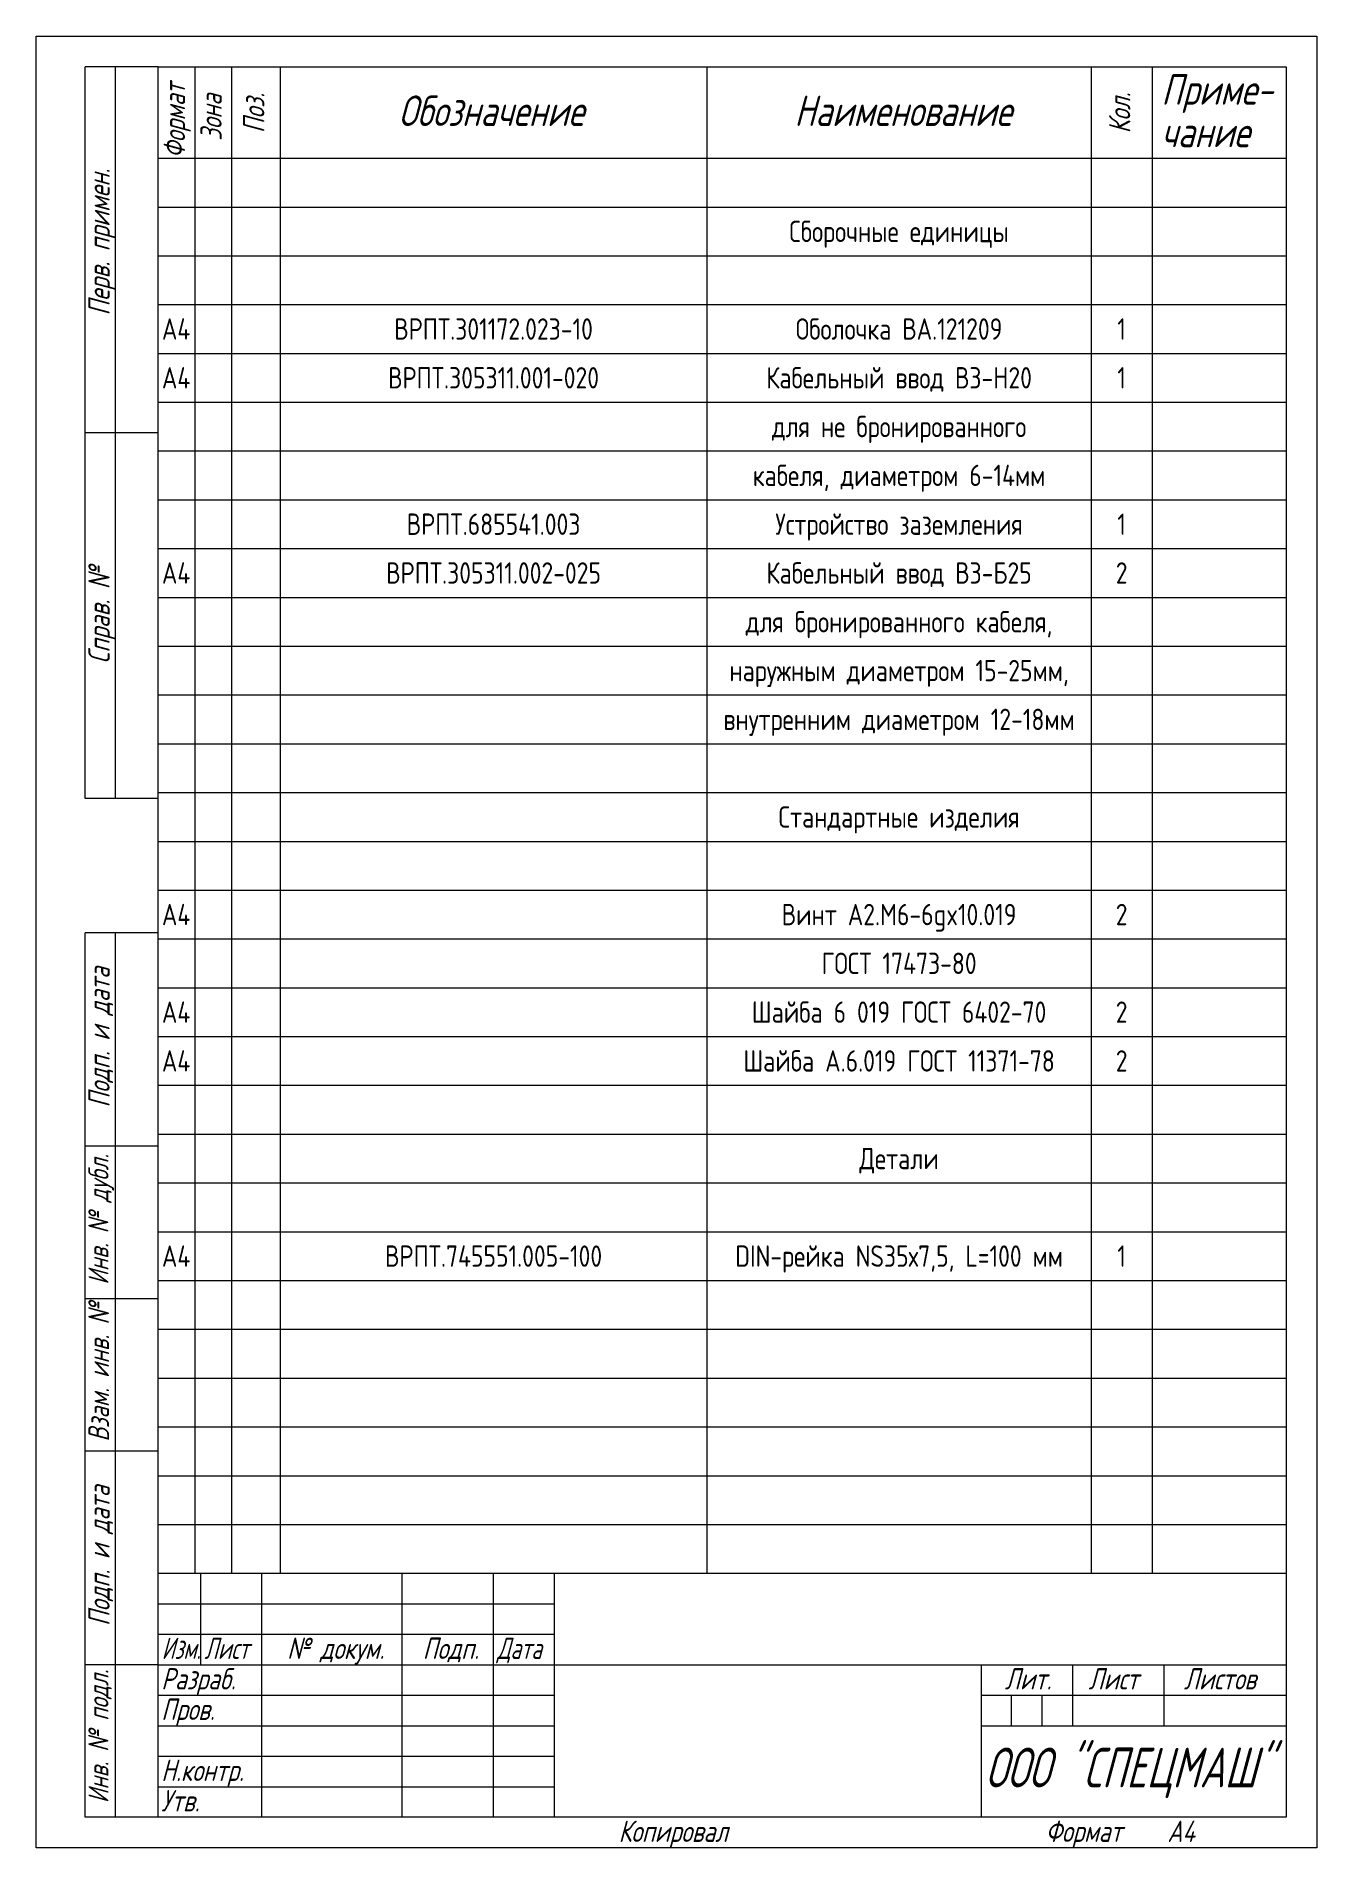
# Model space of a CAD drawing. Header units: millimetres. Extents: x 0 to 210, y -297 to 0.
import ezdxf
from ezdxf.enums import TextEntityAlignment as Align

# ---------------------------------------------------------------- set-up
doc = ezdxf.new("R2010")
doc.units = ezdxf.units.MM
doc.linetypes.add('K5LT_THIN', pattern=[0])
doc.styles.get("Standard").update_dxf_attribs({"font": 'GOST_A.TTF'})

# ---------------------------------------------------------------- blocks, each defined once
blk = doc.blocks.new('BOM_FIRST')
at = {"color": 7, "linetype": 'K5LT_THIN', "lineweight": 18}
for p, q in [((0, 0), (210, 0)), ((0, -297), (0, 0)), ((210, 0), (210, -297)), ((8, -125), (8, -5)), ((20, -5), (8, -5)), ((13, -125), (13, -5)), ((20, -5), (205, -5)), ((20, -292), (20, -5)), ((26, -5), (26, -20)), ((32, -5), (32, -20)), ((40, -5), (40, -20)), ((110, -5), (110, -20)), ((173, -5), (173, -20)), ((183, -5), (183, -20)), ((205, -5), (205, -292)), ((20, -20), (205, -20)), ((26, -20), (26, -28)), ((32, -20), (32, -28)), ((32, -20), (32, -28)), ((40, -20), (40, -28)), ((110, -20), (110, -28)), ((173, -20), (173, -28)), ((183, -20), (183, -28)), ((20, -28), (26, -28)), ((26, -28), (32, -28)), ((26, -28), (26, -36)), ((32, -28), (40, -28)), ((32, -28), (32, -36)), ((40, -28), (110, -28)), ((40, -28), (40, -36)), ((110, -28), (173, -28)), ((110, -28), (110, -36)), ((173, -28), (183, -28)), ((173, -28), (173, -36)), ((183, -28), (205, -28)), ((183, -28), (183, -36)), ((20, -36), (26, -36)), ((26, -36), (32, -36)), ((26, -36), (26, -44)), ((32, -36), (40, -36)), ((32, -36), (32, -44)), ((40, -36), (110, -36)), ((40, -36), (40, -44)), ((110, -36), (173, -36)), ((110, -36), (110, -44)), ((173, -36), (183, -36)), ((173, -36), (173, -44)), ((183, -36), (205, -36)), ((183, -36), (183, -44)), ((20, -44), (26, -44)), ((26, -44), (32, -44)), ((26, -44), (26, -52)), ((32, -44), (40, -44)), ((32, -44), (32, -52)), ((40, -44), (110, -44)), ((40, -44), (40, -52)), ((110, -44), (173, -44)), ((110, -44), (110, -52)), ((173, -44), (183, -44)), ((173, -44), (173, -52)), ((183, -44), (205, -44)), ((183, -44), (183, -52)), ((20, -52), (26, -52)), ((26, -52), (32, -52)), ((26, -52), (26, -60)), ((32, -52), (40, -52)), ((32, -52), (32, -60)), ((40, -52), (110, -52)), ((40, -52), (40, -60)), ((110, -52), (173, -52)), ((110, -52), (110, -60)), ((173, -52), (183, -52)), ((173, -52), (173, -60)), ((183, -52), (205, -52)), ((183, -52), (183, -60)), ((20, -60), (26, -60)), ((26, -60), (32, -60)), ((26, -60), (26, -68)), ((32, -60), (40, -60)), ((32, -60), (32, -68)), ((40, -60), (110, -60)), ((40, -60), (40, -68)), ((110, -60), (173, -60)), ((110, -60), (110, -68)), ((173, -60), (183, -60)), ((173, -60), (173, -68)), ((183, -60), (205, -60)), ((183, -60), (183, -68)), ((20, -65), (8, -65)), ((20, -68), (26, -68)), ((26, -68), (32, -68)), ((26, -68), (26, -76)), ((32, -68), (40, -68)), ((32, -68), (32, -76)), ((40, -68), (110, -68)), ((40, -68), (40, -76)), ((110, -68), (173, -68)), ((110, -68), (110, -76)), ((173, -68), (183, -68)), ((173, -68), (173, -76)), ((183, -68), (205, -68)), ((183, -68), (183, -76)), ((20, -76), (26, -76)), ((26, -76), (32, -76)), ((26, -76), (26, -84)), ((32, -76), (40, -76)), ((32, -76), (32, -84)), ((40, -76), (110, -76)), ((40, -76), (40, -84)), ((110, -76), (173, -76)), ((110, -76), (110, -84)), ((173, -76), (183, -76)), ((173, -76), (173, -84)), ((183, -76), (205, -76)), ((183, -76), (183, -84)), ((20, -84), (26, -84)), ((26, -84), (32, -84)), ((26, -84), (26, -92)), ((32, -84), (40, -84)), ((32, -84), (32, -92)), ((40, -84), (110, -84)), ((40, -84), (40, -92)), ((110, -84), (173, -84)), ((110, -84), (110, -92)), ((173, -84), (183, -84)), ((173, -84), (173, -92)), ((183, -84), (205, -84)), ((183, -84), (183, -92)), ((20, -92), (26, -92)), ((26, -92), (32, -92)), ((26, -92), (26, -100)), ((32, -92), (40, -92)), ((32, -92), (32, -100)), ((40, -92), (110, -92)), ((40, -92), (40, -100)), ((110, -92), (173, -92)), ((110, -92), (110, -100)), ((173, -92), (183, -92)), ((173, -92), (173, -100)), ((183, -92), (205, -92)), ((183, -92), (183, -100)), ((20, -100), (26, -100)), ((26, -100), (32, -100)), ((26, -100), (26, -108)), ((32, -100), (40, -100)), ((32, -100), (32, -108)), ((40, -100), (110, -100)), ((40, -100), (40, -108)), ((110, -100), (173, -100)), ((110, -100), (110, -108)), ((173, -100), (183, -100)), ((173, -100), (173, -108)), ((183, -100), (205, -100)), ((183, -100), (183, -108)), ((20, -108), (26, -108)), ((26, -108), (32, -108)), ((26, -108), (26, -116)), ((32, -108), (40, -108)), ((32, -108), (32, -116)), ((40, -108), (110, -108)), ((40, -108), (40, -116)), ((110, -108), (173, -108)), ((110, -108), (110, -116)), ((173, -108), (183, -108)), ((173, -108), (173, -116)), ((183, -108), (205, -108)), ((183, -108), (183, -116)), ((20, -116), (26, -116)), ((26, -116), (32, -116)), ((26, -116), (26, -124)), ((32, -116), (40, -116)), ((32, -116), (32, -124)), ((40, -116), (110, -116)), ((40, -116), (40, -124)), ((110, -116), (173, -116)), ((110, -116), (110, -124)), ((173, -116), (183, -116)), ((173, -116), (173, -124)), ((183, -116), (205, -116)), ((183, -116), (183, -124)), ((20, -124), (26, -124)), ((26, -124), (32, -124)), ((26, -124), (26, -132)), ((32, -124), (40, -124)), ((32, -124), (32, -132)), ((40, -124), (110, -124)), ((40, -124), (40, -132)), ((110, -124), (173, -124)), ((110, -124), (110, -132)), ((173, -124), (183, -124)), ((173, -124), (173, -132)), ((183, -124), (205, -124)), ((183, -124), (183, -132)), ((20, -125), (8, -125)), ((20, -132), (26, -132)), ((26, -132), (32, -132)), ((26, -132), (26, -140)), ((32, -132), (40, -132)), ((32, -132), (32, -140)), ((40, -132), (110, -132)), ((40, -132), (40, -140)), ((110, -132), (173, -132)), ((110, -132), (110, -140)), ((173, -132), (183, -132)), ((173, -132), (173, -140)), ((183, -132), (205, -132)), ((183, -132), (183, -140)), ((20, -140), (26, -140)), ((26, -140), (32, -140)), ((26, -140), (26, -148)), ((32, -140), (40, -140)), ((32, -140), (32, -148)), ((40, -140), (110, -140)), ((40, -140), (40, -148)), ((110, -140), (173, -140)), ((110, -140), (110, -148)), ((173, -140), (183, -140)), ((173, -140), (173, -148)), ((183, -140), (205, -140)), ((183, -140), (183, -148)), ((8, -292), (8, -147)), ((20, -147), (8, -147)), ((13, -292), (13, -147)), ((20, -148), (26, -148)), ((26, -148), (32, -148)), ((26, -148), (26, -156)), ((32, -148), (40, -148)), ((32, -148), (32, -156)), ((40, -148), (110, -148)), ((40, -148), (40, -156)), ((110, -148), (173, -148)), ((110, -148), (110, -156)), ((173, -148), (183, -148)), ((173, -148), (173, -156)), ((183, -148), (205, -148)), ((183, -148), (183, -156)), ((20, -156), (26, -156)), ((26, -156), (32, -156)), ((26, -156), (26, -164)), ((32, -156), (40, -156)), ((32, -156), (32, -164)), ((40, -156), (110, -156)), ((40, -156), (40, -164)), ((110, -156), (173, -156)), ((110, -156), (110, -164)), ((173, -156), (183, -156)), ((173, -156), (173, -164)), ((183, -156), (205, -156)), ((183, -156), (183, -164)), ((20, -164), (26, -164)), ((26, -164), (32, -164)), ((26, -164), (26, -172)), ((32, -164), (40, -164)), ((32, -164), (32, -172)), ((40, -164), (110, -164)), ((40, -164), (40, -172)), ((110, -164), (173, -164)), ((110, -164), (110, -172)), ((173, -164), (183, -164)), ((173, -164), (173, -172)), ((183, -164), (205, -164)), ((183, -164), (183, -172)), ((20, -172), (26, -172)), ((26, -172), (32, -172)), ((26, -172), (26, -180)), ((32, -172), (40, -172)), ((32, -172), (32, -180)), ((40, -172), (110, -172)), ((40, -172), (40, -180)), ((110, -172), (173, -172)), ((110, -172), (110, -180)), ((173, -172), (183, -172)), ((173, -172), (173, -180)), ((183, -172), (205, -172)), ((183, -172), (183, -180)), ((20, -180), (26, -180)), ((26, -180), (32, -180)), ((26, -180), (26, -188)), ((32, -180), (40, -180)), ((32, -180), (32, -188)), ((40, -180), (110, -180)), ((40, -180), (40, -188)), ((110, -180), (173, -180)), ((110, -180), (110, -188)), ((173, -180), (183, -180)), ((173, -180), (173, -188)), ((183, -180), (205, -180)), ((183, -180), (183, -188)), ((20, -182), (8, -182)), ((20, -188), (26, -188)), ((26, -188), (32, -188)), ((26, -188), (26, -196)), ((32, -188), (40, -188)), ((32, -188), (32, -196)), ((40, -188), (110, -188)), ((40, -188), (40, -196)), ((110, -188), (173, -188)), ((110, -188), (110, -196)), ((173, -188), (183, -188)), ((173, -188), (173, -196)), ((183, -188), (205, -188)), ((183, -188), (183, -196)), ((20, -196), (26, -196)), ((26, -196), (32, -196)), ((26, -196), (26, -204)), ((32, -196), (40, -196)), ((32, -196), (32, -204)), ((40, -196), (110, -196)), ((40, -196), (40, -204)), ((110, -196), (173, -196)), ((110, -196), (110, -204)), ((173, -196), (183, -196)), ((173, -196), (173, -204)), ((183, -196), (205, -196)), ((183, -196), (183, -204)), ((20, -204), (26, -204)), ((26, -204), (32, -204)), ((26, -204), (26, -212)), ((32, -204), (40, -204)), ((32, -204), (32, -212)), ((40, -204), (110, -204)), ((40, -204), (40, -212)), ((110, -204), (173, -204)), ((110, -204), (110, -212)), ((173, -204), (183, -204)), ((173, -204), (173, -212)), ((183, -204), (205, -204)), ((183, -204), (183, -212)), ((20, -207), (8, -207)), ((20, -212), (26, -212)), ((26, -212), (32, -212)), ((26, -212), (26, -220)), ((32, -212), (40, -212)), ((32, -212), (32, -220)), ((40, -212), (110, -212)), ((40, -212), (40, -220)), ((110, -212), (173, -212)), ((110, -212), (110, -220)), ((173, -212), (183, -212)), ((173, -212), (173, -220)), ((183, -212), (205, -212)), ((183, -212), (183, -220)), ((20, -220), (26, -220)), ((26, -220), (32, -220)), ((26, -220), (26, -228)), ((32, -220), (40, -220)), ((32, -220), (32, -228)), ((40, -220), (110, -220)), ((40, -220), (40, -228)), ((110, -220), (173, -220)), ((110, -220), (110, -228)), ((173, -220), (183, -220)), ((173, -220), (173, -228)), ((183, -220), (205, -220)), ((183, -220), (183, -228)), ((20, -228), (26, -228)), ((26, -228), (32, -228)), ((26, -228), (26, -236)), ((32, -228), (40, -228)), ((32, -228), (32, -236)), ((40, -228), (110, -228)), ((40, -228), (40, -236)), ((110, -228), (173, -228)), ((110, -228), (110, -236)), ((173, -228), (183, -228)), ((173, -228), (173, -236)), ((183, -228), (205, -228)), ((183, -228), (183, -236)), ((20, -232), (8, -232)), ((20, -236), (26, -236)), ((26, -236), (32, -236)), ((26, -236), (26, -244)), ((32, -236), (40, -236)), ((32, -236), (32, -244)), ((40, -236), (110, -236)), ((40, -236), (40, -244)), ((110, -236), (173, -236)), ((110, -236), (110, -244)), ((173, -236), (183, -236)), ((173, -236), (173, -244)), ((183, -236), (205, -236)), ((183, -236), (183, -244)), ((20, -244), (26, -244)), ((26, -244), (32, -244)), ((26, -244), (26, -252)), ((32, -244), (40, -244)), ((32, -244), (32, -252)), ((40, -244), (110, -244)), ((40, -244), (40, -252)), ((110, -244), (173, -244)), ((110, -244), (110, -252)), ((173, -244), (183, -244)), ((173, -244), (173, -252)), ((183, -244), (205, -244)), ((183, -244), (183, -252)), ((20, -252), (205, -252)), ((20, -292), (20, -252)), ((20, -252), (26, -252)), ((26, -252), (32, -252)), ((27, -267), (27, -252)), ((32, -252), (40, -252)), ((37, -277), (37, -252)), ((40, -252), (110, -252)), ((60, -277), (60, -252)), ((75, -277), (75, -252)), ((85, -292), (85, -252)), ((110, -252), (173, -252)), ((173, -252), (183, -252)), ((183, -252), (205, -252)), ((20, -257), (85, -257)), ((20, -262), (27, -262)), ((27, -262), (37, -262)), ((37, -262), (60, -262)), ((60, -262), (75, -262)), ((75, -262), (85, -262)), ((20, -267), (8, -267)), ((20, -267), (27, -267)), ((27, -267), (37, -267)), ((37, -267), (60, -267)), ((60, -267), (75, -267)), ((75, -267), (85, -267)), ((85, -267), (205, -267)), ((155, -292), (155, -267)), ((170, -277), (170, -267)), ((185, -277), (185, -267)), ((20, -272), (37, -272)), ((37, -272), (60, -272)), ((60, -272), (75, -272)), ((75, -272), (85, -272)), ((155, -272), (170, -272)), ((159.96, -277), (159.96, -272)), ((164.98, -277), (164.98, -272)), ((170, -272), (205, -272)), ((20, -277), (37, -277)), ((37, -292), (37, -277)), ((37, -277), (60, -277)), ((60, -292), (60, -277)), ((60, -277), (75, -277)), ((75, -292), (75, -277)), ((75, -277), (85, -277)), ((155, -277), (159.96, -277)), ((159.96, -277), (164.98, -277)), ((164.98, -277), (170, -277)), ((170, -277), (185, -277)), ((185, -277), (205, -277)), ((20, -282), (85, -282)), ((20, -287), (85, -287)), ((20, -292), (8, -292)), ((205, -292), (20, -292)), ((210, -297), (0, -297))]:
    blk.add_line(p, q, dxfattribs=at)
at = {"color": 7, "linetype": 'K5LT_THIN', "lineweight": 18, "attachment_point": 1, "rotation": 90}
for s, insert, char_height in [('{\\H0.7x;\\Q15;\\W0.946;Формат}', (20.92, -20), 5), ('\\H3.5;\\W0.965;\\Q15;\\Q15;Зона', (26.92, -17.15), 2.5), ('\\H3.5;\\W0.965;\\Q15;\\Q15;Поз.', (33.92, -15.88), 2.5), ('\\H3.5;\\W0.965;\\Q15;\\Q15;Кол.', (175.92, -15.93), 2.5), ('\\H3.5;\\W0.965;\\Q15;\\Q15;Перв. примен.', (8.55, -45.79), 2.45), ('\\H3.5;\\W0.965;\\Q15;\\Q15;Справ. №', (8.55, -102.86), 2.45), ('\\H3.5;\\W0.965;\\Q15;\\Q15;Подп. и дата', (8.55, -175.65), 2.45), ('{\\Q15;\\W0.965;Инв. № дубл.}', (8.55, -204.69), 3.3), ('{\\Q15;\\W0.965;Взам. инв. №}', (8.55, -230.42), 3.4), ('\\H3.5;\\W0.965;\\Q15;\\Q15;Подп. и дата', (8.55, -260.65), 2.45), ('{\\Q15;\\W0.965;Инв. № подл.}', (8.55, -289.69), 3.3)]:
    blk.add_mtext(s, dxfattribs=dict(at, insert=insert, char_height=char_height))
at = {"color": 7, "linetype": 'K5LT_THIN', "lineweight": 18, "attachment_point": 1}
for s, insert, char_height in [('\\H3.5;\\W0.965;\\Q15;\\Q15;\\H5.00;Приме-', (184.5, -6.23), 2.5), ('\\H3.5;\\W0.965;\\Q15;\\Q15;\\H5.00;Обозначение', (59.41, -9.72), 2.5), ('\\H3.5;\\W0.965;\\Q15;\\Q15;\\H5.00;Наименование', (124.32, -9.72), 2.5), ('\\H3.5;\\W0.965;\\Q15;\\Q15;\\H5.00;чание', (184.5, -13.2), 2.5), ('\\H3.5;\\W0.965;\\Q15;\\Q15;\\W0.856;Изм.', (20.57, -262.55), 2.5), ('\\H3.5;\\W0.965;\\Q15;\\Q15;\\W0.862;Лист', (27.57, -262.55), 2.5), ('\\H3.5;\\W0.965;\\Q15;\\Q15;№ докум.', (41.14, -262.55), 2.5), ('\\H3.5;\\W0.965;\\Q15;\\Q15;Подп.', (63.38, -262.55), 2.5), ('\\H3.5;\\W0.965;\\Q15;\\Q15;\\W0.862;Дата', (75.57, -262.55), 2.5), ('\\H3.5;\\W0.965;\\Q15;\\Q15;Разраб.', (20.5, -267.55), 2.5), ('\\H3.5;\\W0.965;\\Q15;\\Q15;Лит.', (158.84, -267.55), 2.5), ('\\H3.5;\\W0.965;\\Q15;\\Q15;Лист', (172.56, -267.55), 2.5), ('\\H3.5;\\W0.965;\\Q15;\\Q15;Листов', (188.2, -267.55), 2.5), ('\\H3.5;\\W0.965;\\Q15;\\Q15;Пров.', (20.5, -272.55), 2.5), ('{\\Q15;\\W0.864;ООО "СПЕЦМАШ"}', (155.63, -280.6), 6.5), ('\\H3.5;\\W0.965;\\Q15;\\Q15;Н.контр.', (20.5, -282.55), 2.5), ('\\H3.5;\\W0.965;\\Q15;\\Q15;Утв.', (20.5, -287.55), 2.5), ('\\H3.5;\\W0.965;\\Q15;\\Q15;Копировал', (95.5, -292.55), 2.5), ('\\H3.5;\\W0.965;\\Q15;\\Q15;Формат', (165.5, -292.55), 2.5), ('\\H3.5;\\W0.965;\\Q15;\\Q15;A4', (185.5, -292.55), 2.5)]:
    blk.add_mtext(s, dxfattribs=dict(at, insert=insert, char_height=char_height))
at = {"color": 7, "linetype": 'K5LT_THIN', "lineweight": 18}
for tag, height, p in [('A1', 3.5, (22.94, -24)), ('B1', 3.5, (29, -24)), ('C1', 3.5, (35.91, -24)), ('D1', 3.5, (75, -24)), ('E1', 3.5, (141.5, -24)), ('F1', 3.5, (178, -24)), ('G1', 3.5, (194, -24)), ('A2', 3.5, (22.94, -32)), ('B2', 3.5, (29, -32)), ('C2', 3.5, (35.91, -32)), ('D2', 3.5, (75, -32)), ('E2', 3.5, (141.5, -32)), ('F2', 3.5, (178, -32)), ('G2', 3.5, (194, -32)), ('A3', 3.5, (22.94, -40)), ('B3', 3.5, (29, -40)), ('C3', 3.5, (35.91, -40)), ('D3', 3.5, (75, -40)), ('E3', 3.5, (141.5, -40)), ('F3', 3.5, (178, -40)), ('G3', 3.5, (194, -40)), ('A4', 3.5, (22.94, -48)), ('B4', 3.5, (29, -48)), ('C4', 3.5, (35.91, -48)), ('D4', 3.5, (75, -48)), ('E4', 3.5, (141.5, -48)), ('F4', 3.5, (178, -48)), ('G4', 3.5, (194, -48)), ('A5', 3.5, (22.94, -56)), ('B5', 3.5, (29, -56)), ('C5', 3.5, (35.91, -56)), ('D5', 3.5, (75, -56)), ('E5', 3.5, (141.5, -56)), ('F5', 3.5, (178, -56)), ('G5', 3.5, (194, -56)), ('A6', 3.5, (22.94, -64)), ('B6', 3.5, (29, -64)), ('C6', 3.5, (35.91, -64)), ('D6', 3.5, (75, -64)), ('E6', 3.5, (141.5, -64)), ('F6', 3.5, (178, -64)), ('G6', 3.5, (194, -64)), ('A7', 3.5, (22.94, -72)), ('B7', 3.5, (29, -72)), ('C7', 3.5, (35.91, -72)), ('D7', 3.5, (75, -72)), ('E7', 3.5, (141.5, -72)), ('F7', 3.5, (178, -72)), ('G7', 3.5, (194, -72)), ('A8', 3.5, (22.94, -80)), ('B8', 3.5, (29, -80)), ('C8', 3.5, (35.91, -80)), ('D8', 3.5, (75, -80)), ('E8', 3.5, (141.5, -80)), ('F8', 3.5, (178, -80)), ('G8', 3.5, (194, -80)), ('A9', 3.5, (22.94, -88)), ('B9', 3.5, (29, -88)), ('C9', 3.5, (35.91, -88)), ('D9', 3.5, (75, -88)), ('E9', 3.5, (141.5, -88)), ('F9', 3.5, (178, -88)), ('G9', 3.5, (194, -88)), ('A10', 3.5, (22.94, -96)), ('B10', 3.5, (29, -96)), ('С10', 3.5, (35.91, -96)), ('D10', 3.5, (75, -96)), ('E10', 3.5, (141.5, -96)), ('F10', 3.5, (178, -96)), ('G10', 3.5, (194, -96)), ('A11', 3.5, (22.94, -104)), ('B11', 3.5, (29, -104)), ('С11', 3.5, (35.91, -104)), ('D11', 3.5, (75, -104)), ('E11', 3.5, (141.5, -104)), ('F11', 3.5, (178, -104)), ('G11', 3.5, (194, -104)), ('A12', 3.5, (22.94, -112)), ('B12', 3.5, (29, -112)), ('С12', 3.5, (35.91, -112)), ('D12', 3.5, (75, -112)), ('E12', 3.5, (141.5, -112)), ('F12', 3.5, (178, -112)), ('G12', 3.5, (194, -112)), ('A13', 3.5, (22.94, -120)), ('B13', 3.5, (29, -120)), ('С13', 3.5, (35.91, -120)), ('D13', 3.5, (75, -120)), ('E13', 3.5, (141.5, -120)), ('F13', 3.5, (178, -120)), ('G13', 3.5, (194, -120)), ('A14', 3.5, (22.94, -128)), ('B14', 3.5, (29, -128)), ('С14', 3.5, (35.91, -128)), ('D14', 3.5, (75, -128)), ('E14', 3.5, (141.5, -128)), ('F14', 3.5, (178, -128)), ('G14', 3.5, (194, -128)), ('A15', 3.5, (22.94, -136)), ('B15', 3.5, (29, -136)), ('С15', 3.5, (35.91, -136)), ('D15', 3.5, (75, -136)), ('E15', 3.5, (141.5, -136)), ('F15', 3.5, (178, -136)), ('G15', 3.5, (194, -136)), ('A16', 3.5, (22.94, -144)), ('B16', 3.5, (29, -144)), ('С16', 3.5, (35.91, -144)), ('D16', 3.5, (75, -144)), ('E16', 3.5, (141.5, -144)), ('F16', 3.5, (178, -144)), ('G16', 3.5, (194, -144)), ('A17', 3.5, (22.94, -152)), ('B17', 3.5, (29, -152)), ('С17', 3.5, (35.91, -152)), ('D17', 3.5, (75, -152)), ('E17', 3.5, (141.5, -152)), ('F17', 3.5, (178, -152)), ('G17', 3.5, (194, -152)), ('A18', 3.5, (22.94, -160)), ('B18', 3.5, (29, -160)), ('С18', 3.5, (35.91, -160)), ('D18', 3.5, (75, -160)), ('E18', 3.5, (141.5, -160)), ('F18', 3.5, (178, -160)), ('G18', 3.5, (194, -160)), ('A19', 3.5, (22.94, -168)), ('B19', 3.5, (29, -168)), ('С19', 3.5, (35.91, -168)), ('D19', 3.5, (75, -168)), ('E19', 3.5, (141.5, -168)), ('F19', 3.5, (178, -168)), ('G19', 3.5, (194, -168)), ('A20', 3.5, (22.94, -176)), ('B20', 3.5, (29, -176)), ('С20', 3.5, (35.91, -176)), ('D20', 3.5, (75, -176)), ('E20', 3.5, (141.5, -176)), ('F20', 3.5, (178, -176)), ('G20', 3.5, (194, -176)), ('A21', 3.5, (22.94, -184)), ('B21', 3.5, (29, -184)), ('С21', 3.5, (35.91, -184)), ('D21', 3.5, (75, -184)), ('E21', 3.5, (141.5, -184)), ('F21', 3.5, (178, -184)), ('G21', 3.5, (194, -184)), ('A22', 3.5, (22.94, -192)), ('B22', 3.5, (29, -192)), ('С22', 3.5, (35.91, -192)), ('D22', 3.5, (75, -192)), ('E22', 3.5, (141.5, -192)), ('F22', 3.5, (178, -192)), ('G22', 3.5, (194, -192)), ('A23', 3.5, (22.94, -200)), ('B23', 3.5, (29, -200)), ('С23', 3.5, (35.91, -200)), ('D23', 3.5, (75, -200)), ('E23', 3.5, (141.5, -200)), ('F23', 3.5, (178, -200)), ('G23', 3.5, (194, -200)), ('A24', 3.5, (22.94, -208)), ('B24', 3.5, (29, -208)), ('С24', 3.5, (35.91, -208)), ('D24', 3.5, (75, -208)), ('E24', 3.5, (141.5, -208)), ('F24', 3.5, (178, -208)), ('G24', 3.5, (194, -208)), ('A25', 3.5, (22.94, -216)), ('B25', 3.5, (29, -216)), ('С25', 3.5, (35.91, -216)), ('D25', 3.5, (75, -216)), ('E25', 3.5, (141.5, -216)), ('F25', 3.5, (178, -216)), ('G25', 3.5, (194, -216)), ('A26', 3.5, (22.94, -224)), ('B26', 3.5, (29, -224)), ('С26', 3.5, (35.91, -224)), ('D26', 3.5, (75, -224)), ('E26', 3.5, (141.5, -224)), ('F26', 3.5, (178, -224)), ('G26', 3.5, (194, -224)), ('A27', 3.5, (22.94, -232)), ('B27', 3.5, (29, -232)), ('С27', 3.5, (35.91, -232)), ('D27', 3.5, (75, -232)), ('E27', 3.5, (141.5, -232)), ('F27', 3.5, (178, -232)), ('G27', 3.5, (194, -232)), ('A28', 3.5, (22.94, -240)), ('B28', 3.5, (29, -240)), ('С28', 3.5, (35.91, -240)), ('D28', 3.5, (75, -240)), ('E28', 3.5, (141.5, -240)), ('F28', 3.5, (178, -240)), ('G28', 3.5, (194, -240)), ('A29', 3.5, (22.94, -248)), ('B29', 3.5, (29, -248)), ('С29', 3.5, (35.91, -248)), ('D29', 3.5, (75, -248)), ('E29', 3.5, (141.5, -248)), ('F29', 3.5, (178, -248)), ('G29', 3.5, (194, -248)), ('RUTITLE', 4, (145, -259.5)), ('RUDESDATA', 2.3, (79.87, -269.66)), ('SHEET_FIRST', 3, (177.48, -274.41)), ('SHEET_COUNT', 3, (195.43, -274.41)), ('RUCHECKDATA', 2.3, (79.87, -274.65)), ('PROJECT_TITLE_2', 4, (123.54, -278.88)), ('RUNCONTDATA', 2.3, (79.87, -284.65)), ('PROJECT_TITLE_3', 4, (123.54, -286.11)), ('RUPEMDATA', 2.3, (79.87, -289.65))]:
    blk.add_attdef(tag, text='', height=height, dxfattribs=at).set_placement(p, align=Align.MIDDLE_CENTER)
for tag, p in [('RUDES', (37.5, -269.5)), ('RUCHECK', (37.5, -274.5)), ('RUNCONT', (37.5, -284.5)), ('RUPEM', (37.5, -289.5))]:
    blk.add_attdef(tag, text='', height=2.5, dxfattribs=at).set_placement(p, align=Align.MIDDLE_LEFT)
blk.add_attdef('PROJECT_TITLE_1', text='', height=4, dxfattribs=at).set_placement((123.31, -270.39), align=Align.TOP_CENTER)

msp = doc.modelspace()

# ---------------------------------------------------------------- block references
ref = msp.add_blockref('BOM_FIRST', (0, 0))
ref.add_attrib('E2', 'Сборочные единицы', dxfattribs={"color": 7, "linetype": 'K5LT_THIN', "lineweight": 18, "height": 3.5}).set_placement((141.5, -32), align=Align.MIDDLE_CENTER)
ref.add_attrib('A4', 'А4', dxfattribs={"color": 7, "linetype": 'K5LT_THIN', "lineweight": 18, "height": 3.5}).set_placement((22.94, -48), align=Align.MIDDLE_CENTER)
ref.add_attrib('D4', 'ВРПТ.301172.023-10', dxfattribs={"color": 7, "linetype": 'K5LT_THIN', "lineweight": 18, "height": 3.5}).set_placement((75, -48), align=Align.MIDDLE_CENTER)
ref.add_attrib('E4', 'Оболочка ВА.121209', dxfattribs={"color": 7, "linetype": 'K5LT_THIN', "lineweight": 18, "height": 3.5}).set_placement((141.5, -48), align=Align.MIDDLE_CENTER)
ref.add_attrib('F4', '1', dxfattribs={"color": 7, "linetype": 'K5LT_THIN', "lineweight": 18, "height": 3.5}).set_placement((178, -48), align=Align.MIDDLE_CENTER)
ref.add_attrib('A5', 'А4', dxfattribs={"color": 7, "linetype": 'K5LT_THIN', "lineweight": 18, "height": 3.5}).set_placement((22.94, -56), align=Align.MIDDLE_CENTER)
ref.add_attrib('D5', 'ВРПТ.305311.001-020', dxfattribs={"color": 7, "linetype": 'K5LT_THIN', "lineweight": 18, "height": 3.5}).set_placement((75, -56), align=Align.MIDDLE_CENTER)
ref.add_attrib('E5', 'Кабельный ввод ВЗ-Н20', dxfattribs={"color": 7, "linetype": 'K5LT_THIN', "lineweight": 18, "height": 3.5}).set_placement((141.5, -56), align=Align.MIDDLE_CENTER)
ref.add_attrib('F5', '1', dxfattribs={"color": 7, "linetype": 'K5LT_THIN', "lineweight": 18, "height": 3.5}).set_placement((178, -56), align=Align.MIDDLE_CENTER)
ref.add_attrib('E6', 'для не бронированного', dxfattribs={"color": 7, "linetype": 'K5LT_THIN', "lineweight": 18, "height": 3.5}).set_placement((141.5, -64), align=Align.MIDDLE_CENTER)
ref.add_attrib('E7', 'кабеля, диаметром 6-14мм', dxfattribs={"color": 7, "linetype": 'K5LT_THIN', "lineweight": 18, "height": 3.5}).set_placement((141.5, -72), align=Align.MIDDLE_CENTER)
ref.add_attrib('D8', 'ВРПТ.685541.003', dxfattribs={"color": 7, "linetype": 'K5LT_THIN', "lineweight": 18, "height": 3.5}).set_placement((75, -80), align=Align.MIDDLE_CENTER)
ref.add_attrib('E8', 'Устройство заземления', dxfattribs={"color": 7, "linetype": 'K5LT_THIN', "lineweight": 18, "height": 3.5}).set_placement((141.5, -80), align=Align.MIDDLE_CENTER)
ref.add_attrib('F8', '1', dxfattribs={"color": 7, "linetype": 'K5LT_THIN', "lineweight": 18, "height": 3.5}).set_placement((178, -80), align=Align.MIDDLE_CENTER)
ref.add_attrib('A9', 'А4', dxfattribs={"color": 7, "linetype": 'K5LT_THIN', "lineweight": 18, "height": 3.5}).set_placement((22.94, -88), align=Align.MIDDLE_CENTER)
ref.add_attrib('D9', 'ВРПТ.305311.002-025', dxfattribs={"color": 7, "linetype": 'K5LT_THIN', "lineweight": 18, "height": 3.5}).set_placement((75, -88), align=Align.MIDDLE_CENTER)
ref.add_attrib('E9', 'Кабельный ввод ВЗ-Б25', dxfattribs={"color": 7, "linetype": 'K5LT_THIN', "lineweight": 18, "height": 3.5}).set_placement((141.5, -88), align=Align.MIDDLE_CENTER)
ref.add_attrib('F9', '2', dxfattribs={"color": 7, "linetype": 'K5LT_THIN', "lineweight": 18, "height": 3.5}).set_placement((178, -88), align=Align.MIDDLE_CENTER)
ref.add_attrib('E10', 'для бронированного кабеля,', dxfattribs={"color": 7, "linetype": 'K5LT_THIN', "lineweight": 18, "height": 3.5}).set_placement((141.5, -96), align=Align.MIDDLE_CENTER)
ref.add_attrib('E11', 'наружным диаметром 15-25мм,', dxfattribs={"color": 7, "linetype": 'K5LT_THIN', "lineweight": 18, "height": 3.5}).set_placement((141.5, -104), align=Align.MIDDLE_CENTER)
ref.add_attrib('E12', 'внутренним диаметром 12-18мм', dxfattribs={"color": 7, "linetype": 'K5LT_THIN', "lineweight": 18, "height": 3.5}).set_placement((141.5, -112), align=Align.MIDDLE_CENTER)
ref.add_attrib('E14', 'Стандартные изделия', dxfattribs={"color": 7, "linetype": 'K5LT_THIN', "lineweight": 18, "height": 3.5}).set_placement((141.5, -128), align=Align.MIDDLE_CENTER)
ref.add_attrib('A16', 'А4', dxfattribs={"color": 7, "linetype": 'K5LT_THIN', "lineweight": 18, "height": 3.5}).set_placement((22.94, -144), align=Align.MIDDLE_CENTER)
ref.add_attrib('E16', 'Винт А2.М6-6gx10.019', dxfattribs={"color": 7, "linetype": 'K5LT_THIN', "lineweight": 18, "height": 3.5}).set_placement((141.5, -144), align=Align.MIDDLE_CENTER)
ref.add_attrib('F16', '2', dxfattribs={"color": 7, "linetype": 'K5LT_THIN', "lineweight": 18, "height": 3.5}).set_placement((178, -144), align=Align.MIDDLE_CENTER)
ref.add_attrib('E17', 'ГОСТ 17473-80', dxfattribs={"color": 7, "linetype": 'K5LT_THIN', "lineweight": 18, "height": 3.5}).set_placement((141.5, -152), align=Align.MIDDLE_CENTER)
ref.add_attrib('A18', 'А4', dxfattribs={"color": 7, "linetype": 'K5LT_THIN', "lineweight": 18, "height": 3.5}).set_placement((22.94, -160), align=Align.MIDDLE_CENTER)
ref.add_attrib('E18', 'Шайба 6 019 ГОСТ 6402-70', dxfattribs={"color": 7, "linetype": 'K5LT_THIN', "lineweight": 18, "height": 3.5}).set_placement((141.5, -160), align=Align.MIDDLE_CENTER)
ref.add_attrib('F18', '2', dxfattribs={"color": 7, "linetype": 'K5LT_THIN', "lineweight": 18, "height": 3.5}).set_placement((178, -160), align=Align.MIDDLE_CENTER)
ref.add_attrib('A19', 'А4', dxfattribs={"color": 7, "linetype": 'K5LT_THIN', "lineweight": 18, "height": 3.5}).set_placement((22.94, -168), align=Align.MIDDLE_CENTER)
ref.add_attrib('E19', 'Шайба A.6.019 ГОСТ 11371-78', dxfattribs={"color": 7, "linetype": 'K5LT_THIN', "lineweight": 18, "height": 3.5}).set_placement((141.5, -168), align=Align.MIDDLE_CENTER)
ref.add_attrib('F19', '2', dxfattribs={"color": 7, "linetype": 'K5LT_THIN', "lineweight": 18, "height": 3.5}).set_placement((178, -168), align=Align.MIDDLE_CENTER)
ref.add_attrib('E21', 'Детали', dxfattribs={"color": 7, "linetype": 'K5LT_THIN', "lineweight": 18, "height": 3.5}).set_placement((141.5, -184), align=Align.MIDDLE_CENTER)
ref.add_attrib('A23', 'А4', dxfattribs={"color": 7, "linetype": 'K5LT_THIN', "lineweight": 18, "height": 3.5}).set_placement((22.94, -200), align=Align.MIDDLE_CENTER)
ref.add_attrib('D23', 'ВРПТ.745551.005-100', dxfattribs={"color": 7, "linetype": 'K5LT_THIN', "lineweight": 18, "height": 3.5}).set_placement((75, -200), align=Align.MIDDLE_CENTER)
ref.add_attrib('E23', 'DIN-рейка NS35х7,5, L=100 мм', dxfattribs={"color": 7, "linetype": 'K5LT_THIN', "lineweight": 18, "height": 3.5}).set_placement((141.5, -200), align=Align.MIDDLE_CENTER)
ref.add_attrib('F23', '1', dxfattribs={"color": 7, "linetype": 'K5LT_THIN', "lineweight": 18, "height": 3.5}).set_placement((178, -200), align=Align.MIDDLE_CENTER)

doc.saveas('drawing.dxf')
